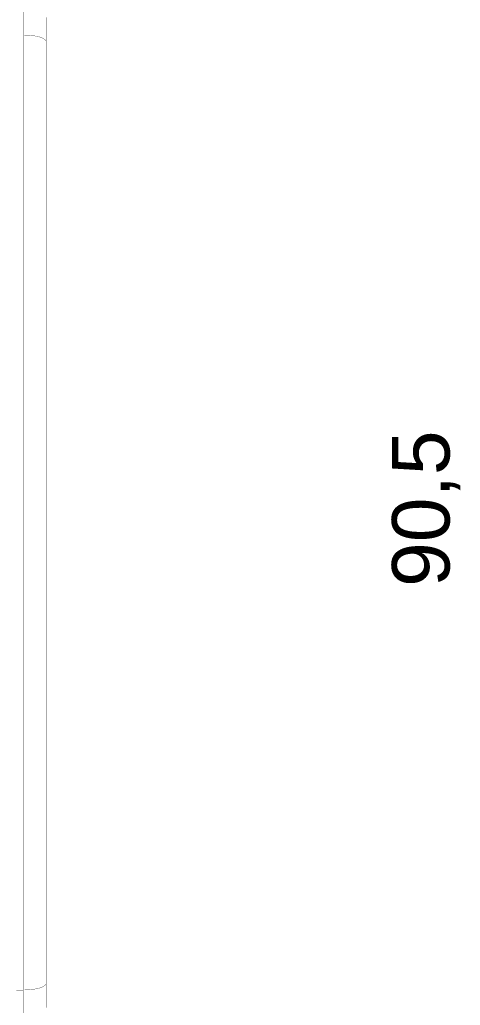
# Model space of a CAD drawing. Header units: inches. Extents: x 0 to 35.2, y -0.7 to 15.9.
# Drawn here: x 15.852 to 16.606, y 11.758 to 13.443 of the extents above; entities that cross this region are included whole.
import ezdxf

# ---------------------------------------------------------------- set-up
doc = ezdxf.new("R2010")
doc.units = ezdxf.units.IN
doc.header["$MEASUREMENT"] = 0
doc.layers.add('Board Outline', color=216, linetype='Continuous')
doc.layers.add('Dimensions', color=6, linetype='Continuous')
doc.styles.add('Arial', font='', dxfattribs={"height": 0.2})
doc.styles.get('Arial').set_extended_font_data('Arial')

msp = doc.modelspace()

# ---------------------------------------------------------------- linework, layer by layer
at = {"layer": 'Dimensions'}
for points in [[(15.8582, 13.4167, 0.0005, 0.0005, 0), (15.8582, 13.4861, 0.0005, 0.0005, 0)], [(15.8976, 13.4051, 0.0005, 0.0005, 0), (15.8976, 13.4467, 0.0005, 0.0005, 0)], [(15.8464, 13.4167, 0.0005, 0.0005, 0), (15.8582, 13.4167, 0.0005, 0.0005, 0)], [(15.8582, 11.7838, 0.0005, 0.0005, 0), (15.8582, 13.4167, 0.0005, 0.0005, 0)], [(15.8582, 13.4167, 0.0005, 0.0005, 0), (15.8659, 13.4165, 0.0005, 0.0005, 0)], [(15.8659, 13.4165, 0.0005, 0.0005, 0), (15.8733, 13.4158, 0.0005, 0.0005, 0)], [(15.8733, 13.4158, 0.0005, 0.0005, 0), (15.8801, 13.4148, 0.0005, 0.0005, 0)], [(15.8801, 13.4148, 0.0005, 0.0005, 0), (15.886, 13.4133, 0.0005, 0.0005, 0)], [(15.886, 13.4133, 0.0005, 0.0005, 0), (15.8909, 13.4115, 0.0005, 0.0005, 0)], [(15.8909, 13.4115, 0.0005, 0.0005, 0), (15.8946, 13.4095, 0.0005, 0.0005, 0)], [(15.8946, 13.4095, 0.0005, 0.0005, 0), (15.8968, 13.4074, 0.0005, 0.0005, 0)], [(15.8968, 13.4074, 0.0005, 0.0005, 0), (15.8976, 13.4051, 0.0005, 0.0005, 0)], [(15.8976, 11.7954, 0.0005, 0.0005, 0), (15.8976, 13.4051, 0.0005, 0.0005, 0)], [(15.8464, 11.7838, 0.0005, 0.0005, 0), (15.8582, 11.7838, 0.0005, 0.0005, 0)], [(15.8582, 11.7838, 0.0005, 0.0005, 0), (15.8659, 11.784, 0.0005, 0.0005, 0)], [(15.8582, 11.7144, 0.0005, 0.0005, 0), (15.8582, 11.7838, 0.0005, 0.0005, 0)], [(15.8659, 11.784, 0.0005, 0.0005, 0), (15.8733, 11.7847, 0.0005, 0.0005, 0)], [(15.8733, 11.7847, 0.0005, 0.0005, 0), (15.8801, 11.7858, 0.0005, 0.0005, 0)], [(15.8801, 11.7858, 0.0005, 0.0005, 0), (15.886, 11.7872, 0.0005, 0.0005, 0)], [(15.886, 11.7872, 0.0005, 0.0005, 0), (15.8909, 11.789, 0.0005, 0.0005, 0)], [(15.8909, 11.789, 0.0005, 0.0005, 0), (15.8946, 11.791, 0.0005, 0.0005, 0)], [(15.8946, 11.791, 0.0005, 0.0005, 0), (15.8968, 11.7932, 0.0005, 0.0005, 0)], [(15.8968, 11.7932, 0.0005, 0.0005, 0), (15.8976, 11.7954, 0.0005, 0.0005, 0)], [(15.8976, 11.7538, 0.0005, 0.0005, 0), (15.8976, 11.7954, 0.0005, 0.0005, 0)]]:
    msp.add_lwpolyline(points, format="xyseb", dxfattribs=at)
for points in [[(15.8581, 13.4167, 0.00025, 0.00025, 1), (15.8583, 13.4167, 0.00025, 0.00025, 1)], [(15.8581, 13.4167, 0.00025, 0.00025, 1), (15.8583, 13.4167, 0.00025, 0.00025, 1)], [(15.8581, 13.4167, 0.00025, 0.00025, 1), (15.8583, 13.4167, 0.00025, 0.00025, 1)], [(15.8581, 13.4167, 0.00025, 0.00025, 1), (15.8583, 13.4167, 0.00025, 0.00025, 1)], [(15.8658, 13.4165, 0.00025, 0.00025, 1), (15.866, 13.4165, 0.00025, 0.00025, 1)], [(15.8658, 13.4165, 0.00025, 0.00025, 1), (15.866, 13.4165, 0.00025, 0.00025, 1)], [(15.8731, 13.4158, 0.00025, 0.00025, 1), (15.8734, 13.4158, 0.00025, 0.00025, 1)], [(15.8731, 13.4158, 0.00025, 0.00025, 1), (15.8734, 13.4158, 0.00025, 0.00025, 1)], [(15.8799, 13.4148, 0.00025, 0.00025, 1), (15.8802, 13.4148, 0.00025, 0.00025, 1)], [(15.8799, 13.4148, 0.00025, 0.00025, 1), (15.8802, 13.4148, 0.00025, 0.00025, 1)], [(15.8859, 13.4133, 0.00025, 0.00025, 1), (15.8862, 13.4133, 0.00025, 0.00025, 1)], [(15.8859, 13.4133, 0.00025, 0.00025, 1), (15.8862, 13.4133, 0.00025, 0.00025, 1)], [(15.8908, 13.4115, 0.00025, 0.00025, 1), (15.8911, 13.4115, 0.00025, 0.00025, 1)], [(15.8908, 13.4115, 0.00025, 0.00025, 1), (15.8911, 13.4115, 0.00025, 0.00025, 1)], [(15.8944, 13.4095, 0.00025, 0.00025, 1), (15.8947, 13.4095, 0.00025, 0.00025, 1)], [(15.8944, 13.4095, 0.00025, 0.00025, 1), (15.8947, 13.4095, 0.00025, 0.00025, 1)], [(15.8967, 13.4074, 0.00025, 0.00025, 1), (15.8969, 13.4074, 0.00025, 0.00025, 1)], [(15.8967, 13.4074, 0.00025, 0.00025, 1), (15.8969, 13.4074, 0.00025, 0.00025, 1)], [(15.8974, 13.4051, 0.00025, 0.00025, 1), (15.8977, 13.4051, 0.00025, 0.00025, 1)], [(15.8974, 13.4051, 0.00025, 0.00025, 1), (15.8977, 13.4051, 0.00025, 0.00025, 1)], [(15.8974, 13.4051, 0.00025, 0.00025, 1), (15.8977, 13.4051, 0.00025, 0.00025, 1)], [(15.8581, 11.7838, 0.00025, 0.00025, 1), (15.8583, 11.7838, 0.00025, 0.00025, 1)], [(15.8581, 11.7838, 0.00025, 0.00025, 1), (15.8583, 11.7838, 0.00025, 0.00025, 1)], [(15.8581, 11.7838, 0.00025, 0.00025, 1), (15.8583, 11.7838, 0.00025, 0.00025, 1)], [(15.8581, 11.7838, 0.00025, 0.00025, 1), (15.8583, 11.7838, 0.00025, 0.00025, 1)], [(15.8658, 11.784, 0.00025, 0.00025, 1), (15.866, 11.784, 0.00025, 0.00025, 1)], [(15.8658, 11.784, 0.00025, 0.00025, 1), (15.866, 11.784, 0.00025, 0.00025, 1)], [(15.8731, 11.7847, 0.00025, 0.00025, 1), (15.8734, 11.7847, 0.00025, 0.00025, 1)], [(15.8731, 11.7847, 0.00025, 0.00025, 1), (15.8734, 11.7847, 0.00025, 0.00025, 1)], [(15.8799, 11.7858, 0.00025, 0.00025, 1), (15.8802, 11.7858, 0.00025, 0.00025, 1)], [(15.8799, 11.7858, 0.00025, 0.00025, 1), (15.8802, 11.7858, 0.00025, 0.00025, 1)], [(15.8859, 11.7872, 0.00025, 0.00025, 1), (15.8862, 11.7872, 0.00025, 0.00025, 1)], [(15.8859, 11.7872, 0.00025, 0.00025, 1), (15.8862, 11.7872, 0.00025, 0.00025, 1)], [(15.8908, 11.789, 0.00025, 0.00025, 1), (15.8911, 11.789, 0.00025, 0.00025, 1)], [(15.8908, 11.789, 0.00025, 0.00025, 1), (15.8911, 11.789, 0.00025, 0.00025, 1)], [(15.8944, 11.791, 0.00025, 0.00025, 1), (15.8947, 11.791, 0.00025, 0.00025, 1)], [(15.8944, 11.791, 0.00025, 0.00025, 1), (15.8947, 11.791, 0.00025, 0.00025, 1)], [(15.8967, 11.7932, 0.00025, 0.00025, 1), (15.8969, 11.7932, 0.00025, 0.00025, 1)], [(15.8967, 11.7932, 0.00025, 0.00025, 1), (15.8969, 11.7932, 0.00025, 0.00025, 1)], [(15.8974, 11.7954, 0.00025, 0.00025, 1), (15.8977, 11.7954, 0.00025, 0.00025, 1)], [(15.8974, 11.7954, 0.00025, 0.00025, 1), (15.8977, 11.7954, 0.00025, 0.00025, 1)], [(15.8974, 11.7954, 0.00025, 0.00025, 1), (15.8977, 11.7954, 0.00025, 0.00025, 1)]]:
    msp.add_lwpolyline(points, format="xyseb", close=True, dxfattribs=at)

# ---------------------------------------------------------------- texts
at = {"layer": 'Board Outline', "style": 'Arial'}
msp.add_text('90,5', height=0.09843, rotation=90, dxfattribs=at).set_placement((16.5873, 12.473))

doc.saveas('drawing.dxf')
